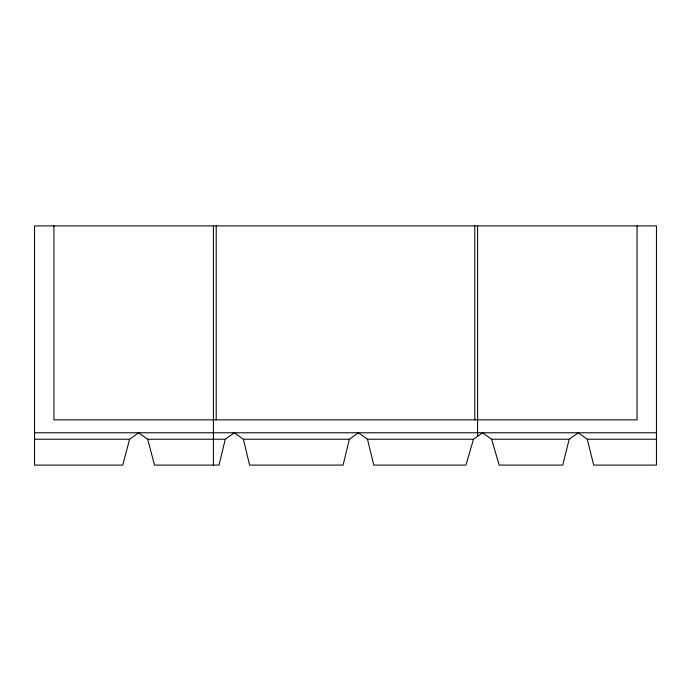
<?xml version="1.0" encoding="UTF-8"?>
<svg xmlns="http://www.w3.org/2000/svg" width="691" height="691" viewBox="0 0 691 691"><rect width="100%" height="100%" fill="white"/><g stroke="black" fill="none" stroke-linecap="round" stroke-linejoin="round"><path stroke-width="1.04" d="M656.45 439.234L587.281 439.234L578.229 432.773L569.177 439.234L491.603 439.234L482.551 432.773L473.499 439.234L367.482 439.234L358.43 432.773L349.378 439.234L243.362 439.234L234.309 432.773L225.257 439.234L219.021 465.095L154.508 465.095L147.684 439.234L138.632 432.773L129.58 439.234L34.55 439.234M349.378 439.234L343.09 465.095L249.589 465.095L243.362 439.234M569.177 439.234L562.776 465.095L499.178 465.095L491.603 439.234M129.58 439.234L122.756 465.095L34.55 465.095L34.55 225.905L656.45 225.905L656.45 465.095L593.681 465.095L587.281 439.234M473.499 439.234L465.924 465.095L373.771 465.095L367.482 439.234M34.55 432.773L656.45 432.773M147.684 439.234L225.257 439.234M637.059 225.905L637.059 419.843L53.941 419.843L53.941 225.905M477.593 225.905L477.593 436.315M474.795 225.905L474.795 419.843M216.205 225.905L216.205 419.843M213.407 225.905L213.407 465.095"/></g></svg>
